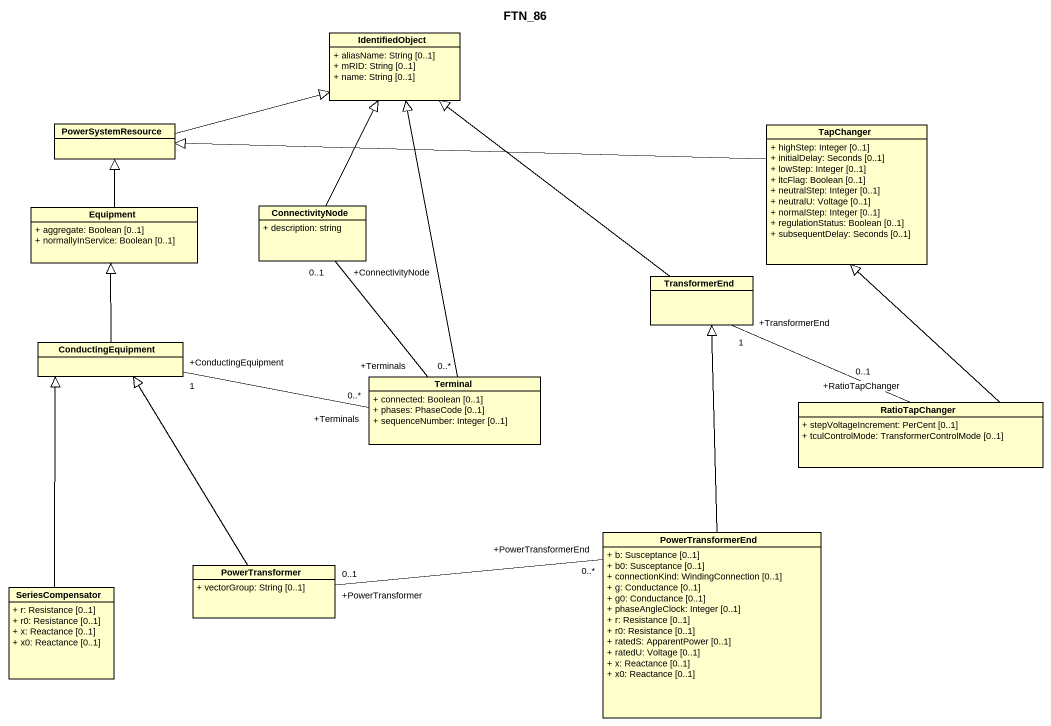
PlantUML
@startuml
title FTN_86
hide circle
hide empty members
skinparam classAttributeIconSize 0
class IdentifiedObject {
  + aliasName: String [0..1]
  + mRID: String [0..1]
  + name: String [0..1]
}
class PowerSystemResource
class TapChanger {
  + highStep: Integer [0..1]
  + initialDelay: Seconds [0..1]
  + lowStep: Integer [0..1]
  + ltcFlag: Boolean [0..1]
  + neutralStep: Integer [0..1]
  + neutralU: Voltage [0..1]
  + normalStep: Integer [0..1]
  + regulationStatus: Boolean [0..1]
  + subsequentDelay: Seconds [0..1]
}
class Equipment {
  + aggregate: Boolean [0..1]
  + normallyInService: Boolean [0..1]
}
class ConnectivityNode {
  + description: string
}
class TransformerEnd
class ConductingEquipment
class Terminal {
  + connected: Boolean [0..1]
  + phases: PhaseCode [0..1]
  + sequenceNumber: Integer [0..1]
}
class RatioTapChanger {
  + stepVoltageIncrement: PerCent [0..1]
  + tculControlMode: TransformerControlMode [0..1]
}
class PowerTransformerEnd {
  + b: Susceptance [0..1]
  + b0: Susceptance [0..1]
  + connectionKind: WindingConnection [0..1]
  + g: Conductance [0..1]
  + g0: Conductance [0..1]
  + phaseAngleClock: Integer [0..1]
  + r: Resistance [0..1]
  + r0: Resistance [0..1]
  + ratedS: ApparentPower [0..1]
  + ratedU: Voltage [0..1]
  + x: Reactance [0..1]
  + x0: Reactance [0..1]
}
class SeriesCompensator {
  + r: Resistance [0..1]
  + r0: Resistance [0..1]
  + x: Reactance [0..1]
  + x0: Reactance [0..1]
}
class PowerTransformer {
  + vectorGroup: String [0..1]
}
PowerSystemResource -right-|> IdentifiedObject
TapChanger -left-|> PowerSystemResource
Equipment -up-|> PowerSystemResource
ConnectivityNode -up-|> IdentifiedObject
TransformerEnd -up-|> IdentifiedObject
TransformerEnd "+TransformerEnd\n1" -- "+RatioTapChanger\n0..1" RatioTapChanger
ConductingEquipment -up-|> Equipment
Terminal -up-|> IdentifiedObject
Terminal "+Terminals\n0..*" -up- "+ConnectivityNode\n0..1" ConnectivityNode
Terminal "+Terminals\n0..*" -left- "+ConductingEquipment\n1" ConductingEquipment
RatioTapChanger -up-|> TapChanger
PowerTransformerEnd -up-|> TransformerEnd
SeriesCompensator -up-|> ConductingEquipment
PowerTransformer -up-|> ConductingEquipment
PowerTransformer "+PowerTransformer\n0..1" -right- "+PowerTransformerEnd\n0..*" PowerTransformerEnd
@enduml
